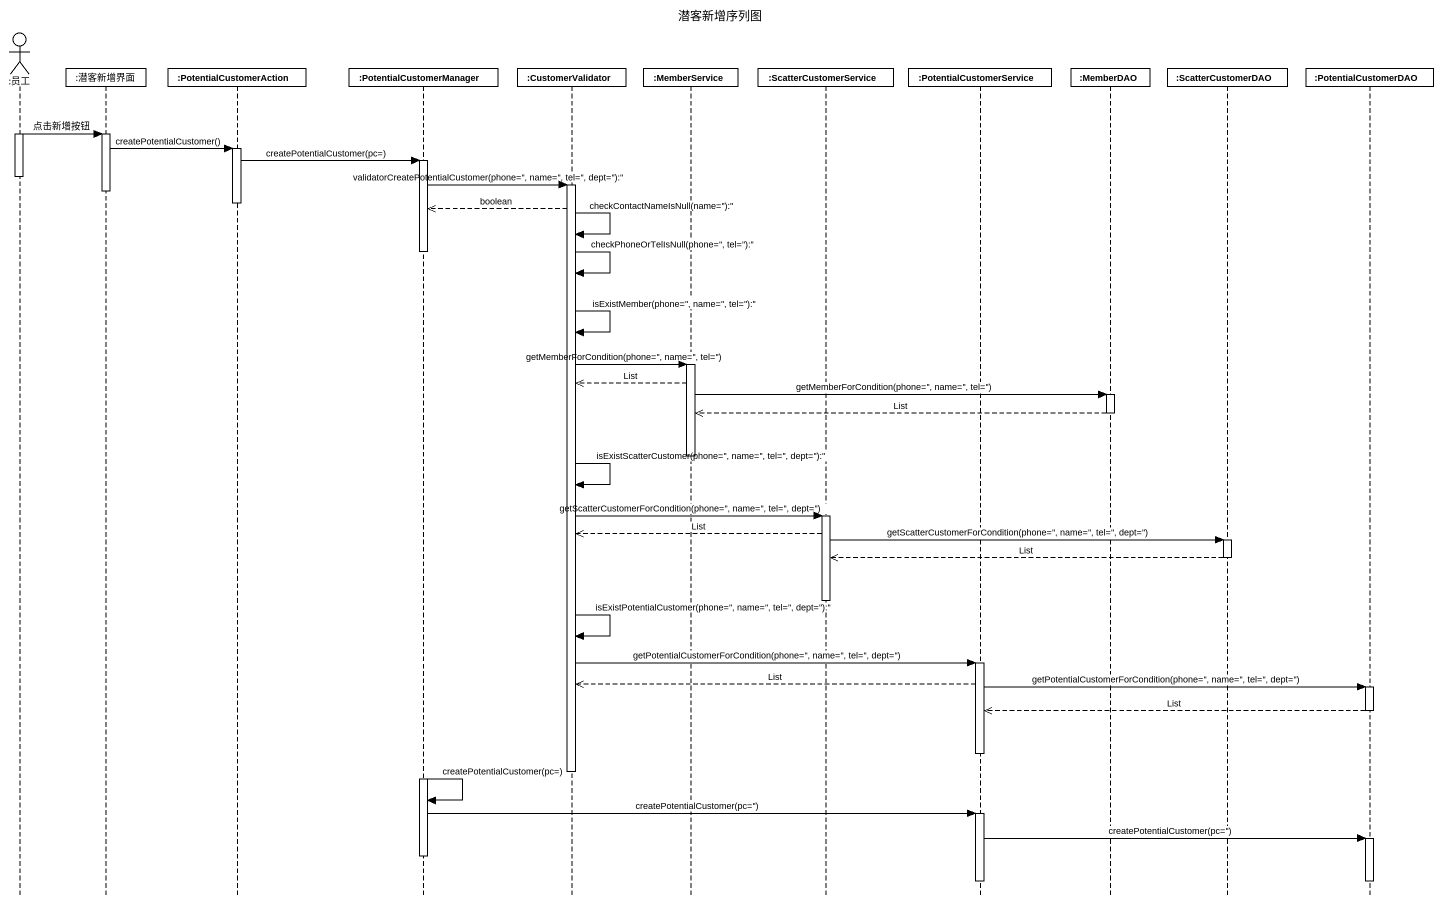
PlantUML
@startuml
title 潜客新增序列图
hide footbox
actor ":员工" as 员工
participant ":潜客新增界面" as 潜客新增界面
participant ":PotentialCustomerAction" as PotentialCustomerAction
participant ":PotentialCustomerManager" as PotentialCustomerManager
participant ":CustomerValidator" as CustomerValidator
participant ":MemberService" as MemberService
participant ":ScatterCustomerService" as ScatterCustomerService
participant ":PotentialCustomerService" as PotentialCustomerService
participant ":MemberDAO" as MemberDAO
participant ":ScatterCustomerDAO" as ScatterCustomerDAO
participant ":PotentialCustomerDAO" as PotentialCustomerDAO

activate 员工
员工 -> 潜客新增界面 : 点击新增按钮
activate 潜客新增界面
潜客新增界面 -> PotentialCustomerAction : createPotentialCustomer()
activate PotentialCustomerAction
PotentialCustomerAction -> PotentialCustomerManager : createPotentialCustomer(pc=)
activate PotentialCustomerManager
deactivate 员工
PotentialCustomerManager -> CustomerValidator : validatorCreatePotentialCustomer(phone='', name='', tel='', dept=''):''
activate CustomerValidator
deactivate 潜客新增界面
deactivate PotentialCustomerAction
CustomerValidator -->> PotentialCustomerManager : boolean
CustomerValidator -> CustomerValidator : checkContactNameIsNull(name=''):''
deactivate PotentialCustomerManager
CustomerValidator -> CustomerValidator : checkPhoneOrTelIsNull(phone='', tel=''):''
CustomerValidator -> CustomerValidator : isExistMember(phone='', name='', tel=''):''
CustomerValidator -> MemberService : getMemberForCondition(phone='', name='', tel='')
activate MemberService
MemberService -->> CustomerValidator : List
MemberService -> MemberDAO : getMemberForCondition(phone='', name='', tel='')
activate MemberDAO
MemberDAO -->> MemberService : List
deactivate MemberDAO
deactivate MemberService
CustomerValidator -> CustomerValidator : isExistScatterCustomer(phone='', name='', tel='', dept=''):''
CustomerValidator -> ScatterCustomerService : getScatterCustomerForCondition(phone='', name='', tel='', dept='')
activate ScatterCustomerService
ScatterCustomerService -->> CustomerValidator : List
ScatterCustomerService -> ScatterCustomerDAO : getScatterCustomerForCondition(phone='', name='', tel='', dept='')
activate ScatterCustomerDAO
ScatterCustomerDAO -->> ScatterCustomerService : List
deactivate ScatterCustomerDAO
deactivate ScatterCustomerService
CustomerValidator -> CustomerValidator : isExistPotentialCustomer(phone='', name='', tel='', dept=''):''
CustomerValidator -> PotentialCustomerService : getPotentialCustomerForCondition(phone='', name='', tel='', dept='')
activate PotentialCustomerService
PotentialCustomerService -->> CustomerValidator : List
PotentialCustomerService -> PotentialCustomerDAO : getPotentialCustomerForCondition(phone='', name='', tel='', dept='')
activate PotentialCustomerDAO
PotentialCustomerDAO -->> PotentialCustomerService : List
deactivate PotentialCustomerDAO
deactivate PotentialCustomerService
deactivate CustomerValidator
activate PotentialCustomerManager
PotentialCustomerManager -> PotentialCustomerManager : createPotentialCustomer(pc=)
PotentialCustomerManager -> PotentialCustomerService : createPotentialCustomer(pc='')
activate PotentialCustomerService
PotentialCustomerService -> PotentialCustomerDAO : createPotentialCustomer(pc='')
activate PotentialCustomerDAO
deactivate PotentialCustomerManager
deactivate PotentialCustomerService
deactivate PotentialCustomerDAO
@enduml
